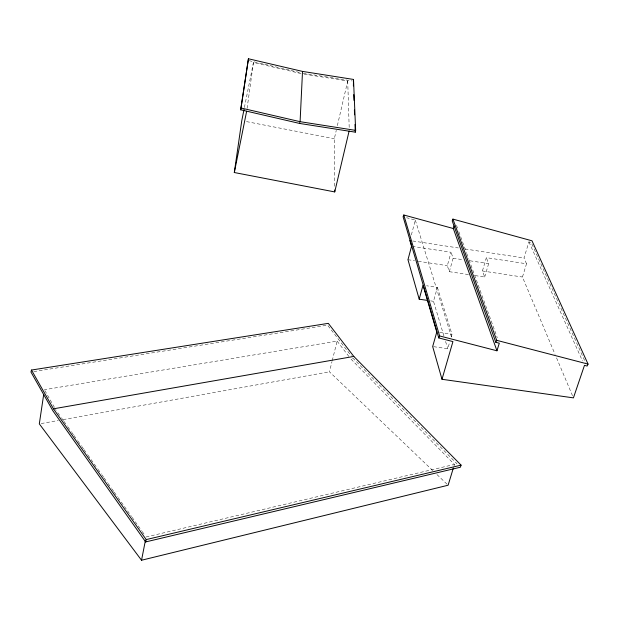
<?xml version="1.0" encoding="UTF-8"?>
<svg xmlns="http://www.w3.org/2000/svg" width="619" height="619" viewBox="0 0 619 619"><rect width="100%" height="100%" fill="white"/><g stroke="black" fill="none" stroke-linecap="round" stroke-linejoin="round"><path stroke-width="0.46" stroke-dasharray="3.1 2.32" d="M247.097 108.395L253.442 62.449L302.126 73.823M244.404 107.536L253.442 62.449M334.686 186.218L334.33 138.718L336.272 130.338M337.355 125.68L347.716 81.004L303.078 73.978M432.758 470.548L329.455 371.802L332.008 361.573M332.241 360.645L337.107 341.108L44.406 389.715M411.364 234.965L415.31 220.101L406.582 217.718M443.924 335.955L433.493 301.306L437.385 287.378L426.615 285.769M468.444 274.573L449.324 271.687L447.32 265.667L451.081 252.273L412.502 246.393M449.324 271.687L453.123 258.224L451.081 252.273M433.617 346.679L447.769 348.721L449.603 342.377M451.174 336.945L451.963 334.221L437.385 287.378M475.137 275.587L484.692 277.026L482.425 270.975L486.341 257.651L526.521 263.779L522.444 277.033L555.057 354.331M484.692 277.026L488.646 263.624L486.341 257.651M453.897 466.223L454.447 464.42L350.679 358.772L353.132 358.347L456.984 463.817M526.521 263.779L524.007 257.999L528.936 241.913L531.226 242.54L585.52 362.533M146.092 536.983L454.447 464.42M41.218 423.543L58.341 420.471M63.099 419.612L329.455 371.802M33.813 371.578L327.583 325.153L351.43 356.142M439.637 332.434L451.963 334.221M430.631 300.88L433.493 301.306M407.967 259.709L414.529 260.7M418.274 261.272L447.32 265.667M482.425 270.975L522.444 277.033M412.734 240.977L458.385 247.956M465.039 248.977L524.007 257.999M453.123 258.224L462.47 259.647M469.953 260.785L488.646 263.624M303.117 73.22L352.281 80.965M246.494 121.603L334.33 138.718M248.954 60.631L301.229 72.849M436.952 474.549L447.421 484.553M337.107 341.108L349.549 357.302M57.822 412.749L61.18 417.469M61.738 418.258L63.409 420.611M63.974 421.4L67.324 426.12M67.881 426.901L71.231 431.621M71.789 432.41L73.468 434.77M74.025 435.552L77.375 440.271M77.932 441.061L81.29 445.773M81.847 446.562L83.519 448.922M84.083 449.704L87.434 454.423M87.991 455.213L97.485 468.575M98.05 469.364L101.4 474.077M101.957 474.866L103.636 477.226M104.193 478.015L107.544 482.727M108.101 483.516L111.451 488.236M112.008 489.018L113.687 491.378M114.244 492.167L117.595 496.879M118.159 497.668L131.561 516.54M132.126 517.322L137.712 525.191M138.269 525.972L141.619 530.692M142.177 531.481L144.97 535.412M44.87 390.543L56.151 410.389M528.936 241.913L582.487 360.939M556.558 357.89L572.676 396.09M456.528 225.331L457.518 228.055M458.834 231.676L466.401 252.529M466.726 253.442L468.699 258.881M469.032 259.787L497.312 337.757M415.31 220.101L451.793 337.904M445.572 341.425L447.769 348.721M347.716 81.004L349.278 130.323"/><path stroke-width="0.93" d="M299.704 123.46L240.706 109.803L248.436 58.766L302.521 71.409L353.511 79.441L355.654 130.385L355.306 132.164L299.704 123.46L299.743 122.562M355.654 130.385L300.091 121.68L302.521 71.409M349.062 131.251L334.724 191.921L234.307 172.523L241.774 120.682L244.033 109.416M43.694 394.458L39.314 423.883L141.534 560.234L448.117 485.226L453.348 468.034M240.706 109.803L248.436 58.766M353.511 79.441L353.395 85.925M141.534 560.234L145.357 540.704M234.307 172.523L246.641 111.258M145.666 541.927L146.216 539.59L53.466 408.819L31.484 370.046L328.325 323.358L353.82 356.436L461.085 465.14L460.343 467.237L145.666 541.927L52.979 410.946L30.95 372.027L31.484 370.046M427.775 300.455L419.202 299.186L423.025 285.235L436.79 332.016L432.673 346.539L441.989 379.285L573.426 397.87L584.475 365.349L587.106 366.03L588.05 364.104L532 240.806L452.938 219.111L452.203 220.882L495.804 342.292L499.293 343.197L496.956 350.787L439.629 335.947L403.805 214.994L453.317 228.512L496.956 350.787M453.317 228.512L454.029 225.958M441.989 379.285L452.93 341.587L438.778 337.928L403.093 216.766L403.805 214.994M438.778 337.928L439.629 335.947M495.804 342.292L496.693 340.318L452.938 219.111M146.216 539.59L461.085 465.14M53.466 408.819L353.82 356.436M241.131 108.031L300.091 121.68M496.693 340.318L588.05 364.104M409.879 240.536L411.558 246.246L407.967 259.709L419.202 299.186M353.751 94.591L353.991 100.371M354.393 110.012L354.586 114.825M354.989 124.458L355.306 132.164M334.709 190.018L334.724 191.921"/></g></svg>
